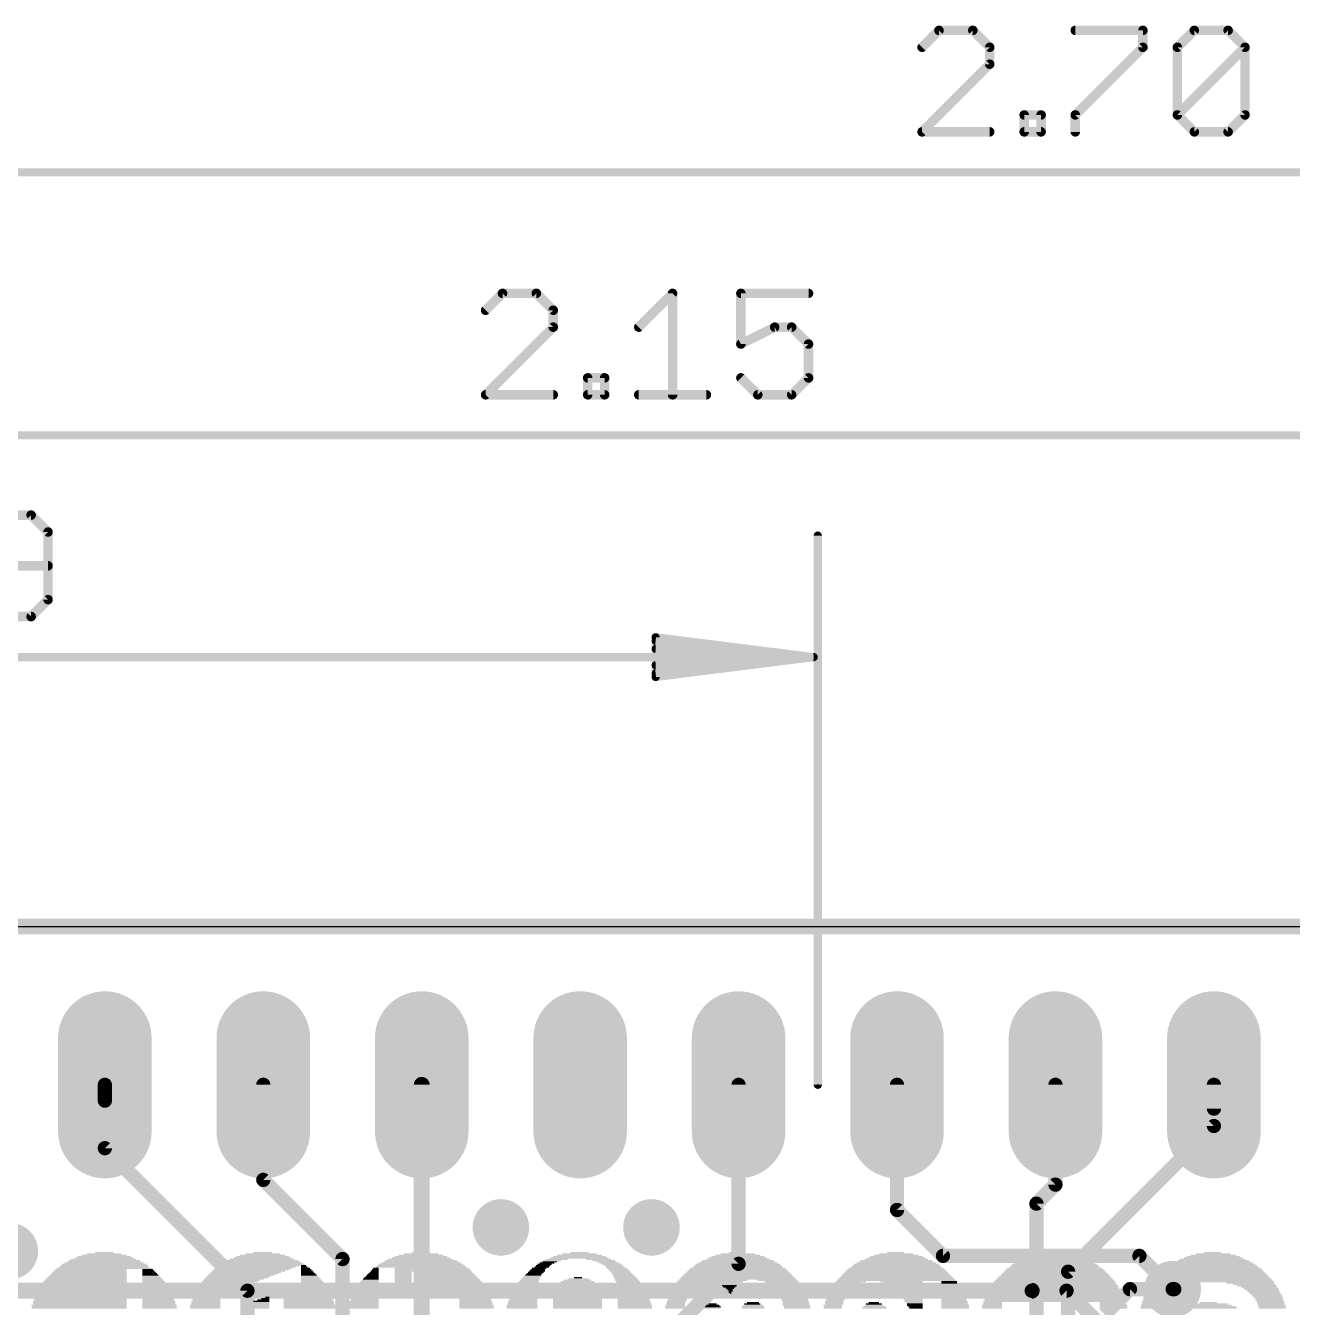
# Model space of a CAD drawing. Extents: x -17.8 to 79, y -18.3 to 67.8.
# Drawn here: x 17.53 to 37.83, y 47.23 to 67.78 of the extents above; entities that cross this region are included whole.
import ezdxf

# ---------------------------------------------------------------- set-up
doc = ezdxf.new("R2010")
doc.units = 0
for name, color, linetype in [('1', 12, 'CONTINUOUS'), ('16', 5, 'CONTINUOUS'), ('17', 110, 'CONTINUOUS'), ('18', 3, 'CONTINUOUS'), ('20', 53, 'CONTINUOUS'), ('200', 4, 'CONTINUOUS'), ('23', 53, 'CONTINUOUS'), ('47', 53, 'CONTINUOUS')]:
    doc.layers.add(name, color=color, linetype=linetype)

# ---------------------------------------------------------------- blocks, each defined once
blk = doc.blocks.new('LONGP100')
at = {"const_width": 1}
blk.add_lwpolyline([(-0.5, 0), (0.5, 0)], dxfattribs=at)
at = {"const_width": 0.5}
for points in [[(-0.5, 0.25, 1), (-0.5, -0.25)], [(0.5, -0.25, 1), (0.5, 0.25)]]:
    blk.add_lwpolyline(points, format="xyb", dxfattribs=at)
blk = doc.blocks.new('RECT')
blk.add_solid([(-0.5, -0.5), (0.5, -0.5), (-0.5, 0.5), (0.5, 0.5)])
blk = doc.blocks.new('ROUNDV')
at = {"const_width": 0.5}
blk.add_lwpolyline([(0, -0.25, 1), (0, 0.25, 1), (0, -0.25)], format="xyb", dxfattribs=at)

msp = doc.modelspace()

# ---------------------------------------------------------------- linework, layer by layer
at = {"layer": '1'}
for points, const_width in [([(0, 53.34), (68.58, 53.34)], 0.254), ([(18.796, 50.546), (18.796, 50.8)], 0.2286), ([(18.796, 49.784), (18.796, 50.8)], 0.2286), ([(21.336, 49.276), (21.336, 50.8)], 0.2286), ([(23.876, 39.116), (23.876, 50.8)], 0.254), ([(28.956, 47.9298), (28.956, 50.8)], 0.2286), ([(34.036, 49.1998), (34.036, 50.8)], 0.2286), ([(36.576, 50.419), (36.576, 50.8)], 0.2286), ([(36.576, 50.1396), (36.576, 50.8)], 0.2286), ([(34.2392, 47.8028), (36.576, 50.1396)], 0.2286), ([(21.082, 47.498), (18.796, 49.784)], 0.2286), ([(22.606, 48.006), (21.336, 49.276)], 0.2286), ([(33.7312, 48.895), (34.036, 49.1998)], 0.2286), ([(33.7312, 34.4358), (33.7312, 48.895)], 0.2286), ([(22.606, 40.259), (22.606, 48.006)], 0.2286), ([(27.1526, 46.1264), (28.956, 47.9298)], 0.2286), ([(34.2392, 34.6349), (34.2392, 47.8028)], 0.2286), ([(21.082, 41.148), (21.082, 47.498)], 0.2286), ([(34.8234, 47.117), (35.2298, 47.5234)], 0.2286), ([(35.2298, 47.5234), (35.9156, 47.5234)], 0.2286), ([(35.9156, 47.5234), (35.941, 47.5234)], 0.2286)]:
    msp.add_lwpolyline(points, dxfattribs=dict(at, const_width=const_width))
for points, const_width in [([(18.8531, 50.8, 1), (18.7388, 50.8)], 0.1143), ([(18.8531, 50.8, 1), (18.7388, 50.8)], 0.1143), ([(21.3932, 50.8, 1), (21.2789, 50.8)], 0.1143), ([(23.9395, 50.8, 1), (23.8125, 50.8)], 0.127), ([(29.0132, 50.8, 1), (28.8989, 50.8)], 0.1143), ([(34.0932, 50.8, 1), (33.9789, 50.8)], 0.1143), ([(36.6332, 50.8, 1), (36.5189, 50.8)], 0.1143), ([(36.6332, 50.8, 1), (36.5189, 50.8)], 0.1143), ([(18.7388, 50.546, 1), (18.8531, 50.546)], 0.1143), ([(36.5189, 50.419, 1), (36.6332, 50.419)], 0.1143), ([(36.5189, 50.1396, 1), (36.6332, 50.1396)], 0.1143), ([(36.6164, 50.0992, 1), (36.5356, 50.18)], 0.1143), ([(18.8364, 49.8244, 1), (18.7556, 49.7436)], 0.1143), ([(18.7388, 49.784, 1), (18.8531, 49.784)], 0.1143), ([(21.3764, 49.3164, 1), (21.2956, 49.2356)], 0.1143), ([(21.2789, 49.276, 1), (21.3932, 49.276)], 0.1143), ([(33.9789, 49.1998, 1), (34.0932, 49.1998)], 0.1143), ([(34.0764, 49.1594, 1), (33.9956, 49.2402)], 0.1143), ([(33.6908, 48.9354, 1), (33.7716, 48.8546)], 0.1143), ([(33.7884, 48.895, 1), (33.6741, 48.895)], 0.1143), ([(22.6632, 48.006, 1), (22.5489, 48.006)], 0.1143), ([(22.5656, 47.9656, 1), (22.6464, 48.0464)], 0.1143), ([(28.8989, 47.9298, 1), (29.0132, 47.9298)], 0.1143), ([(28.9964, 47.8894, 1), (28.9156, 47.9702)], 0.1143), ([(34.2964, 47.8028, 1), (34.1821, 47.8028)], 0.1143), ([(34.1988, 47.8432, 1), (34.2796, 47.7624)], 0.1143), ([(21.1392, 47.498, 1), (21.0249, 47.498)], 0.1143), ([(21.0416, 47.4576, 1), (21.1224, 47.5384)], 0.1143), ([(35.2298, 47.5806, 1), (35.2298, 47.4663)], 0.1143), ([(35.2702, 47.483, 1), (35.1894, 47.5638)], 0.1143), ([(35.9156, 47.5806, 1), (35.9156, 47.4663)], 0.1143), ([(35.9156, 47.4663, 1), (35.9156, 47.5806)], 0.1143), ([(35.941, 47.4663, 1), (35.941, 47.5806)], 0.1143)]:
    msp.add_lwpolyline(points, format="xyb", dxfattribs=dict(at, const_width=const_width))
at = {"layer": '16'}
for points, const_width in [([(0, 53.34), (68.58, 53.34)], 0.254), ([(31.496, 48.7934), (31.496, 50.8)], 0.2286), ([(32.2326, 48.0568), (31.496, 48.7934)], 0.2286), ([(35.3822, 48.0568), (32.2326, 48.0568)], 0.2286), ([(35.9156, 47.5234), (35.3822, 48.0568)], 0.2286), ([(17.272, 47.498), (33.655, 47.498)], 0.254), ([(34.2138, 47.498), (33.655, 47.498)], 0.2286), ([(36.7538, 44.958), (34.2138, 47.498)], 0.2286)]:
    msp.add_lwpolyline(points, dxfattribs=dict(at, const_width=const_width))
for points, const_width in [([(31.5532, 50.8, 1), (31.4389, 50.8)], 0.1143), ([(31.5364, 48.8338, 1), (31.4556, 48.753)], 0.1143), ([(31.4389, 48.7934, 1), (31.5532, 48.7934)], 0.1143), ([(32.2326, 48.114, 1), (32.2326, 47.9997)], 0.1143), ([(32.1922, 48.0164, 1), (32.273, 48.0972)], 0.1143), ([(35.4226, 48.0972, 1), (35.3418, 48.0164)], 0.1143), ([(35.3822, 47.9997, 1), (35.3822, 48.114)], 0.1143), ([(33.655, 47.5552, 1), (33.655, 47.4409)], 0.1143), ([(33.655, 47.4345, 1), (33.655, 47.5615)], 0.127), ([(34.2542, 47.5384, 1), (34.1734, 47.4576)], 0.1143), ([(34.2138, 47.4409, 1), (34.2138, 47.5552)], 0.1143), ([(35.8752, 47.483, 1), (35.956, 47.5638)], 0.1143)]:
    msp.add_lwpolyline(points, format="xyb", dxfattribs=dict(at, const_width=const_width))
at = {"layer": '20'}
msp.add_line((1, 53.34), (64.516, 53.34), dxfattribs=at)
at = {"layer": '23'}
msp.add_point((30.226, 50.8), dxfattribs=at)
at = {"layer": '47'}
for points, const_width in [([(32.1687, 67.7081), (31.8975, 67.4369)], 0.1524), ([(32.711, 67.7081), (32.1687, 67.7081)], 0.1524), ([(32.9822, 67.4369), (32.711, 67.7081)], 0.1524), ([(34.3532, 67.7081), (35.4379, 67.7081)], 0.1524), ([(35.4379, 67.7081), (35.4379, 67.4369)], 0.1524), ([(35.9904, 67.4369), (36.2616, 67.7081)], 0.1524), ([(36.2616, 67.7081), (36.8039, 67.7081)], 0.1524), ([(36.8039, 67.7081), (37.0751, 67.4369)], 0.1524), ([(32.9822, 67.1658), (32.9822, 67.4369)], 0.1524), ([(35.4379, 67.4369), (34.3532, 66.3523)], 0.1524), ([(35.9904, 66.3523), (35.9904, 67.4369)], 0.1524), ([(35.9904, 66.3523), (37.0751, 67.4369)], 0.1524), ([(37.0751, 67.4369), (37.0751, 66.3523)], 0.1524), ([(31.8975, 66.0811), (32.9822, 67.1658)], 0.1524), ([(33.5347, 66.0811), (33.5347, 66.3523)], 0.1524), ([(33.5347, 66.3523), (33.8058, 66.3523)], 0.1524), ([(33.8058, 66.3523), (33.8058, 66.0811)], 0.1524), ([(34.3532, 66.3523), (34.3532, 66.0811)], 0.1524), ([(36.2616, 66.0811), (35.9904, 66.3523)], 0.1524), ([(37.0751, 66.3523), (36.8039, 66.0811)], 0.1524), ([(32.9822, 66.0811), (31.8975, 66.0811)], 0.1524), ([(33.8058, 66.0811), (33.5347, 66.0811)], 0.1524), ([(36.8039, 66.0811), (36.2616, 66.0811)], 0.1524), ([(0.065, 65.4304), (68.5404, 65.4304)], 0.13), ([(25.171, 63.4917), (24.8998, 63.2205)], 0.1524), ([(25.7133, 63.4917), (25.171, 63.4917)], 0.1524), ([(25.9845, 63.2205), (25.7133, 63.4917)], 0.1524), ([(27.3555, 62.9494), (27.8979, 63.4917)], 0.1524), ([(27.8979, 63.4917), (27.8979, 61.8647)], 0.1524), ([(30.0774, 63.4917), (28.9927, 63.4917)], 0.1524), ([(28.9927, 63.4917), (28.9927, 62.6782)], 0.1524), ([(25.9845, 62.9494), (25.9845, 63.2205)], 0.1524), ([(24.8998, 61.8647), (25.9845, 62.9494)], 0.1524), ([(28.9927, 62.6782), (29.535, 62.9494)], 0.1524), ([(29.535, 62.9494), (29.8062, 62.9494)], 0.1524), ([(29.8062, 62.9494), (30.0774, 62.6782)], 0.1524), ([(30.0774, 62.6782), (30.0774, 62.1359)], 0.1524), ([(26.537, 61.8647), (26.537, 62.1359)], 0.1524), ([(26.537, 62.1359), (26.8081, 62.1359)], 0.1524), ([(26.8081, 62.1359), (26.8081, 61.8647)], 0.1524), ([(29.2639, 61.8647), (28.9927, 62.1359)], 0.1524), ([(30.0774, 62.1359), (29.8062, 61.8647)], 0.1524), ([(25.9845, 61.8647), (24.8998, 61.8647)], 0.1524), ([(26.8081, 61.8647), (26.537, 61.8647)], 0.1524), ([(27.3555, 61.8647), (28.4402, 61.8647)], 0.1524), ([(29.8062, 61.8647), (29.2639, 61.8647)], 0.1524), ([(0.065, 61.214), (54.545, 61.214)], 0.13), ([(17.6142, 59.9357), (17.0719, 59.9357)], 0.1524), ([(17.8854, 59.6645), (17.6142, 59.9357)], 0.1524), ([(17.8854, 58.5799), (17.8854, 59.6645)], 0.1524), ([(30.226, 50.8), (30.226, 59.608)], 0.13), ([(17.0719, 59.1222), (17.8854, 59.1222)], 0.1524), ([(17.6142, 58.3087), (17.8854, 58.5799)], 0.1524), ([(17.0719, 58.3087), (17.6142, 58.3087)], 0.1524), ([(30.161, 57.658), (27.626, 57.9772)], 0.13), ([(27.626, 57.9772), (27.626, 57.3388)], 0.13), ([(30.161, 57.658), (27.626, 57.918)], 0.13), ([(30.161, 57.658), (27.626, 57.788)], 0.13), ([(30.161, 57.658), (0.065, 57.658)], 0.13), ([(27.626, 57.3388), (30.161, 57.658)], 0.13), ([(27.626, 57.528), (30.161, 57.658)], 0.13), ([(27.626, 57.398), (30.161, 57.658)], 0.13)]:
    msp.add_lwpolyline(points, dxfattribs=dict(at, const_width=const_width))
for points, const_width in [([(32.1687, 67.7462, 1), (32.1687, 67.67)], 0.0762), ([(32.1956, 67.6811, 1), (32.1417, 67.735)], 0.0762), ([(32.7379, 67.735, 1), (32.6841, 67.6811)], 0.0762), ([(32.711, 67.67, 1), (32.711, 67.7462)], 0.0762), ([(34.3532, 67.7462, 1), (34.3532, 67.67)], 0.0762), ([(35.476, 67.7081, 1), (35.3998, 67.7081)], 0.0762), ([(35.4379, 67.67, 1), (35.4379, 67.7462)], 0.0762), ([(36.2616, 67.7462, 1), (36.2616, 67.67)], 0.0762), ([(36.2885, 67.6811, 1), (36.2346, 67.735)], 0.0762), ([(36.8308, 67.735, 1), (36.777, 67.6811)], 0.0762), ([(36.8039, 67.67, 1), (36.8039, 67.7462)], 0.0762), ([(31.8706, 67.4639, 1), (31.9245, 67.41)], 0.0762), ([(33.0203, 67.4369, 1), (32.9441, 67.4369)], 0.0762), ([(32.9552, 67.41, 1), (33.0091, 67.4639)], 0.0762), ([(35.3998, 67.4369, 1), (35.476, 67.4369)], 0.0762), ([(35.4648, 67.41, 1), (35.411, 67.4639)], 0.0762), ([(36.0285, 67.4369, 1), (35.9523, 67.4369)], 0.0762), ([(35.9635, 67.4639, 1), (36.0173, 67.41)], 0.0762), ([(37.1132, 67.4369, 1), (37.037, 67.4369)], 0.0762), ([(37.102, 67.41, 1), (37.0481, 67.4639)], 0.0762), ([(37.0481, 67.41, 1), (37.102, 67.4639)], 0.0762), ([(33.0091, 67.1388, 1), (32.9552, 67.1927)], 0.0762), ([(32.9441, 67.1658, 1), (33.0203, 67.1658)], 0.0762), ([(33.5728, 66.3523, 1), (33.4966, 66.3523)], 0.0762), ([(33.5347, 66.3904, 1), (33.5347, 66.3142)], 0.0762), ([(33.8439, 66.3523, 1), (33.7677, 66.3523)], 0.0762), ([(33.8058, 66.3142, 1), (33.8058, 66.3904)], 0.0762), ([(34.3913, 66.3523, 1), (34.3151, 66.3523)], 0.0762), ([(34.3263, 66.3792, 1), (34.3802, 66.3253)], 0.0762), ([(36.0173, 66.3792, 1), (35.9635, 66.3253)], 0.0762), ([(35.9635, 66.3792, 1), (36.0173, 66.3253)], 0.0762), ([(35.9523, 66.3523, 1), (36.0285, 66.3523)], 0.0762), ([(37.037, 66.3523, 1), (37.1132, 66.3523)], 0.0762), ([(37.102, 66.3253, 1), (37.0481, 66.3792)], 0.0762), ([(31.8975, 66.1192, 1), (31.8975, 66.043)], 0.0762), ([(31.8706, 66.108, 1), (31.9245, 66.0542)], 0.0762), ([(32.9822, 66.043, 1), (32.9822, 66.1192)], 0.0762), ([(33.5347, 66.1192, 1), (33.5347, 66.043)], 0.0762), ([(33.4966, 66.0811, 1), (33.5728, 66.0811)], 0.0762), ([(33.7677, 66.0811, 1), (33.8439, 66.0811)], 0.0762), ([(33.8058, 66.043, 1), (33.8058, 66.1192)], 0.0762), ([(34.3151, 66.0811, 1), (34.3913, 66.0811)], 0.0762), ([(36.2616, 66.1192, 1), (36.2616, 66.043)], 0.0762), ([(36.2346, 66.0542, 1), (36.2885, 66.108)], 0.0762), ([(36.777, 66.108, 1), (36.8308, 66.0542)], 0.0762), ([(36.8039, 66.043, 1), (36.8039, 66.1192)], 0.0762), ([(25.171, 63.5298, 1), (25.171, 63.4536)], 0.0762), ([(25.1979, 63.4647, 1), (25.144, 63.5186)], 0.0762), ([(25.7402, 63.5186, 1), (25.6864, 63.4647)], 0.0762), ([(25.7133, 63.4536, 1), (25.7133, 63.5298)], 0.0762), ([(27.936, 63.4917, 1), (27.8598, 63.4917)], 0.0762), ([(27.9248, 63.4647, 1), (27.8709, 63.5186)], 0.0762), ([(28.9927, 63.5298, 1), (28.9927, 63.4536)], 0.0762), ([(29.0308, 63.4917, 1), (28.9546, 63.4917)], 0.0762), ([(30.0774, 63.4536, 1), (30.0774, 63.5298)], 0.0762), ([(24.8729, 63.2475, 1), (24.9268, 63.1936)], 0.0762), ([(26.0226, 63.2205, 1), (25.9464, 63.2205)], 0.0762), ([(25.9575, 63.1936, 1), (26.0114, 63.2475)], 0.0762), ([(25.9464, 62.9494, 1), (26.0226, 62.9494)], 0.0762), ([(26.0114, 62.9224, 1), (25.9575, 62.9763)], 0.0762), ([(27.3286, 62.9763, 1), (27.3825, 62.9224)], 0.0762), ([(29.535, 62.9875, 1), (29.535, 62.9113)], 0.0762), ([(29.5521, 62.9153, 1), (29.518, 62.9834)], 0.0762), ([(29.8331, 62.9763, 1), (29.7793, 62.9224)], 0.0762), ([(29.8062, 62.9113, 1), (29.8062, 62.9875)], 0.0762), ([(28.9757, 62.7123, 1), (29.0097, 62.6441)], 0.0762), ([(28.9546, 62.6782, 1), (29.0308, 62.6782)], 0.0762), ([(30.1155, 62.6782, 1), (30.0393, 62.6782)], 0.0762), ([(30.0504, 62.6513, 1), (30.1043, 62.7051)], 0.0762), ([(26.5751, 62.1359, 1), (26.4989, 62.1359)], 0.0762), ([(26.537, 62.174, 1), (26.537, 62.0978)], 0.0762), ([(26.8462, 62.1359, 1), (26.77, 62.1359)], 0.0762), ([(26.8081, 62.0978, 1), (26.8081, 62.174)], 0.0762), ([(29.0196, 62.1628, 1), (28.9658, 62.1089)], 0.0762), ([(30.0393, 62.1359, 1), (30.1155, 62.1359)], 0.0762), ([(30.1043, 62.1089, 1), (30.0504, 62.1628)], 0.0762), ([(24.8998, 61.9028, 1), (24.8998, 61.8266)], 0.0762), ([(24.8729, 61.8916, 1), (24.9268, 61.8378)], 0.0762), ([(25.9845, 61.8266, 1), (25.9845, 61.9028)], 0.0762), ([(26.537, 61.9028, 1), (26.537, 61.8266)], 0.0762), ([(26.4989, 61.8647, 1), (26.5751, 61.8647)], 0.0762), ([(26.77, 61.8647, 1), (26.8462, 61.8647)], 0.0762), ([(26.8081, 61.8266, 1), (26.8081, 61.9028)], 0.0762), ([(27.3555, 61.9028, 1), (27.3555, 61.8266)], 0.0762), ([(27.8598, 61.8647, 1), (27.936, 61.8647)], 0.0762), ([(28.4402, 61.8266, 1), (28.4402, 61.9028)], 0.0762), ([(29.2639, 61.9028, 1), (29.2639, 61.8266)], 0.0762), ([(29.2369, 61.8378, 1), (29.2908, 61.8916)], 0.0762), ([(29.7793, 61.8916, 1), (29.8331, 61.8378)], 0.0762), ([(29.8062, 61.8266, 1), (29.8062, 61.9028)], 0.0762), ([(17.6411, 59.9626, 1), (17.5873, 59.9087)], 0.0762), ([(17.6142, 59.8976, 1), (17.6142, 59.9738)], 0.0762), ([(17.9235, 59.6645, 1), (17.8473, 59.6645)], 0.0762), ([(17.8584, 59.6376, 1), (17.9123, 59.6915)], 0.0762), ([(30.2585, 59.608, 1), (30.1935, 59.608)], 0.065), ([(17.8854, 59.0841, 1), (17.8854, 59.1603)], 0.0762), ([(17.8473, 58.5799, 1), (17.9235, 58.5799)], 0.0762), ([(17.9123, 58.5529, 1), (17.8584, 58.6068)], 0.0762), ([(17.5873, 58.3356, 1), (17.6411, 58.2818)], 0.0762), ([(17.6142, 58.2706, 1), (17.6142, 58.3468)], 0.0762), ([(27.6301, 58.0095, 1), (27.6219, 57.945)], 0.065), ([(27.6585, 57.9772, 1), (27.5935, 57.9772)], 0.065), ([(27.6293, 57.9503, 1), (27.6227, 57.8857)], 0.065), ([(27.6277, 57.8205, 1), (27.6243, 57.7555)], 0.065), ([(27.6243, 57.5605, 1), (27.6277, 57.4955)], 0.065), ([(30.1651, 57.6258, 1), (30.1569, 57.6902)], 0.065), ([(30.1569, 57.6258, 1), (30.1651, 57.6902)], 0.065), ([(30.1643, 57.6257, 1), (30.1577, 57.6903)], 0.065), ([(30.1577, 57.6257, 1), (30.1643, 57.6903)], 0.065), ([(30.1593, 57.6255, 1), (30.1627, 57.6905)], 0.065), ([(30.1627, 57.6255, 1), (30.1593, 57.6905)], 0.065), ([(30.161, 57.6255, 1), (30.161, 57.6905)], 0.065), ([(27.6227, 57.4303, 1), (27.6293, 57.3657)], 0.065), ([(27.6219, 57.371, 1), (27.6301, 57.3065)], 0.065), ([(27.5935, 57.3388, 1), (27.6585, 57.3388)], 0.065), ([(30.1935, 50.8, 1), (30.2585, 50.8)], 0.065)]:
    msp.add_lwpolyline(points, format="xyb", dxfattribs=dict(at, const_width=const_width))

# ---------------------------------------------------------------- block references
at = {"layer": '17', "xscale": 1.5, "yscale": 1.5, "rotation": 90}
for p in [(18.796, 50.8), (18.796, 50.8), (21.336, 50.8), (21.336, 50.8), (23.876, 50.8), (23.876, 50.8), (26.416, 50.8), (26.416, 50.8), (28.956, 50.8), (28.956, 50.8), (31.496, 50.8), (31.496, 50.8), (34.036, 50.8), (34.036, 50.8), (36.576, 50.8), (36.576, 50.8)]:
    msp.add_blockref('LONGP100', p, dxfattribs=at)
at = {"layer": '18', "xscale": 0.9064, "yscale": 0.9064}
for p in [(25.146, 48.514), (25.146, 48.514), (27.559, 48.514), (27.559, 48.514), (17.272, 48.133), (17.272, 48.133), (35.9156, 47.5234), (35.9156, 47.5234)]:
    msp.add_blockref('ROUNDV', p, dxfattribs=at)
at = {"layer": '200', "yscale": 0.0212}
for p, xscale in [((18.7847, 48.0887), 0.5503), ((18.7847, 48.1099), 0.2963), ((21.3246, 48.0887), 0.5503), ((21.3246, 48.1099), 0.2963), ((23.8645, 48.0887), 0.5503), ((23.8645, 48.1099), 0.2963), ((26.4044, 48.0887), 0.5503), ((26.4044, 48.1099), 0.2963), ((28.9443, 48.0887), 0.5503), ((28.9337, 48.1099), 0.2752), ((31.4842, 48.0887), 0.5503), ((31.4736, 48.1099), 0.2752), ((34.0241, 48.0887), 0.5503), ((34.0135, 48.1099), 0.2752), ((36.564, 48.0887), 0.5503), ((36.5534, 48.1099), 0.2752), ((18.7847, 47.8983), 1.3969), ((18.7847, 47.9194), 1.3546), ((18.7847, 47.9406), 1.27), ((18.7847, 47.9617), 1.1853), ((18.7847, 47.9829), 1.143), ((18.7741, 48.0041), 1.0371), ((18.7847, 48.0252), 0.9313), ((18.7847, 48.0464), 0.8466), ((18.7847, 48.0676), 0.7196), ((21.2717, 47.8983), 1.2911), ((21.3246, 47.9194), 1.3546), ((21.3246, 47.9406), 1.27), ((21.3246, 47.9617), 1.1853), ((21.3246, 47.9829), 1.143), ((21.314, 48.0041), 1.0371), ((21.3246, 48.0252), 0.9313), ((21.3246, 48.0464), 0.8466), ((21.3246, 48.0676), 0.7196), ((21.9807, 47.8983), 0.0847), ((23.8645, 47.8983), 1.3969), ((23.8645, 47.9194), 1.3546), ((23.8645, 47.9406), 1.27), ((23.8645, 47.9617), 1.1853), ((23.8645, 47.9829), 1.143), ((23.8539, 48.0041), 1.0371), ((23.8645, 48.0252), 0.9313), ((23.8645, 48.0464), 0.8466), ((23.8645, 48.0676), 0.7196), ((25.8223, 47.8983), 0.2328), ((25.8435, 47.9194), 0.2328), ((25.8858, 47.9406), 0.2328), ((25.9281, 47.9617), 0.2328), ((25.9705, 47.9829), 0.2752), ((26.0445, 48.0041), 0.3387), ((26.4044, 48.0252), 0.9313), ((26.4044, 48.0464), 0.8466), ((26.4044, 48.0676), 0.7196), ((26.7113, 48.0041), 0.4022), ((26.7959, 47.9829), 0.3598), ((26.8383, 47.9617), 0.3175), ((26.8806, 47.9406), 0.3175), ((26.9229, 47.9194), 0.3175), ((26.9547, 47.8983), 0.2963), ((28.9443, 47.8983), 1.3969), ((28.9443, 47.9194), 1.3546), ((28.9443, 47.9406), 1.2699), ((28.9443, 47.9617), 1.1853), ((28.9443, 47.9829), 1.143), ((28.9443, 48.0041), 1.016), ((28.9443, 48.0252), 0.9313), ((28.9443, 48.0464), 0.8466), ((28.9443, 48.0676), 0.7196), ((31.4842, 47.8983), 1.3969), ((31.4842, 47.9194), 1.3546), ((31.4842, 47.9406), 1.27), ((31.4842, 47.9617), 1.1853), ((31.4842, 47.9829), 1.143), ((31.4842, 48.0041), 1.016), ((31.4842, 48.0252), 0.9313), ((31.4842, 48.0464), 0.8466), ((31.4842, 48.0676), 0.7196), ((34.0241, 47.8983), 1.3969), ((34.0241, 47.9194), 1.3546), ((34.0241, 47.9406), 1.27), ((34.0241, 47.9617), 1.1853), ((34.0241, 47.9829), 1.143), ((34.0135, 48.0041), 1.0371), ((34.0241, 48.0252), 0.9313), ((34.0241, 48.0464), 0.8466), ((34.0241, 48.0676), 0.7196), ((36.564, 47.8983), 1.3969), ((36.564, 47.9194), 1.3546), ((36.564, 47.9406), 1.27), ((36.564, 47.9617), 1.1853), ((36.564, 47.9829), 1.143), ((36.5534, 48.0041), 1.0371), ((36.564, 48.0252), 0.9313), ((36.564, 48.0464), 0.8466), ((36.564, 48.0676), 0.7196), ((18.4989, 47.6866), 1.2911), ((18.5095, 47.7078), 1.2699), ((18.5201, 47.7289), 1.2488), ((18.5307, 47.7501), 1.2276), ((18.5413, 47.7713), 1.2065), ((18.5518, 47.7924), 1.1853), ((18.5624, 47.8136), 1.1641), ((18.573, 47.8348), 1.143), ((18.7847, 47.8559), 1.5239), ((18.7847, 47.8771), 1.4393), ((19.4831, 47.8348), 0.1693), ((19.4937, 47.8136), 0.1905), ((19.5043, 47.7924), 0.2117), ((19.5149, 47.7713), 0.2328), ((19.5255, 47.7501), 0.254), ((19.5361, 47.7289), 0.2752), ((19.5466, 47.7078), 0.2963), ((19.5572, 47.6866), 0.3175), ((20.8695, 47.6866), 0.9525), ((20.9118, 47.7078), 0.9948), ((20.9436, 47.7289), 1.016), ((20.9859, 47.7501), 1.0583), ((21.0282, 47.7713), 1.1006), ((21.06, 47.7924), 1.1218), ((21.1023, 47.8136), 1.1641), ((21.1447, 47.8348), 1.2065), ((21.1764, 47.8559), 1.2276), ((21.2293, 47.8771), 1.2488), ((22.023, 47.8348), 0.1693), ((22.0336, 47.8136), 0.1905), ((22.0442, 47.7924), 0.2117), ((22.0865, 47.7078), 0.2963), ((22.0971, 47.6866), 0.3175), ((21.9913, 47.8771), 0.1058), ((22.0125, 47.8559), 0.1482), ((22.0548, 47.7713), 0.2328), ((22.0654, 47.7501), 0.254), ((22.076, 47.7289), 0.2752), ((23.0602, 47.6866), 0.254), ((23.0707, 47.7078), 0.2328), ((23.0813, 47.7289), 0.2117), ((23.0919, 47.7501), 0.1905), ((23.1025, 47.7713), 0.1693), ((23.1131, 47.7924), 0.1482), ((23.1237, 47.8136), 0.127), ((23.1342, 47.8348), 0.1058), ((23.1448, 47.8559), 0.0847), ((23.8645, 47.8771), 1.4393), ((23.5787, 47.7924), 0.2752), ((23.5787, 47.7713), 0.2752), ((23.5787, 47.7501), 0.2752), ((23.5787, 47.7289), 0.2752), ((23.5787, 47.7078), 0.2752), ((23.5787, 47.6866), 0.2752), ((24.0338, 47.8559), 1.1853), ((24.0444, 47.8348), 1.2065), ((24.055, 47.8136), 1.2276), ((24.3195, 47.7924), 0.7408), ((24.3301, 47.7713), 0.762), ((24.3407, 47.7501), 0.7831), ((24.3513, 47.7289), 0.8043), ((24.3619, 47.7078), 0.8255), ((24.3724, 47.6866), 0.8466), ((25.6212, 47.6866), 0.2963), ((25.6318, 47.7078), 0.2752), ((25.653, 47.7289), 0.2752), ((25.6636, 47.7501), 0.254), ((25.6847, 47.7713), 0.254), ((25.7059, 47.7924), 0.254), ((25.7271, 47.8136), 0.254), ((25.7376, 47.8348), 0.2328), ((25.7588, 47.8559), 0.2328), ((25.8011, 47.8771), 0.2328), ((26.3832, 47.6866), 0.3387), ((26.3832, 47.7078), 0.127), ((26.9758, 47.8771), 0.2963), ((27.0076, 47.8559), 0.3175), ((27.0288, 47.8348), 0.3175), ((27.0499, 47.8136), 0.3175), ((27.0711, 47.7924), 0.3175), ((27.0922, 47.7713), 0.3175), ((27.1028, 47.7501), 0.3387), ((27.124, 47.7289), 0.3387), ((27.1346, 47.7078), 0.3598), ((27.1557, 47.6866), 0.3598), ((28.9443, 47.6866), 1.8626), ((28.9443, 47.7078), 1.8203), ((28.9443, 47.7289), 1.7779), ((28.9443, 47.7501), 1.7356), ((28.9443, 47.7713), 1.6933), ((28.9443, 47.7924), 1.6509), ((28.9443, 47.8136), 1.6086), ((28.9443, 47.8348), 1.5663), ((28.9443, 47.8559), 1.5239), ((28.9443, 47.8771), 1.4393), ((31.4842, 47.6866), 1.8626), ((31.4842, 47.7078), 1.8203), ((31.4842, 47.7289), 1.7779), ((31.4842, 47.7501), 1.7356), ((31.4842, 47.7713), 1.6933), ((31.4842, 47.7924), 1.6509), ((31.4842, 47.8136), 1.6086), ((31.4842, 47.8348), 1.5663), ((31.4842, 47.8559), 1.5239), ((31.4842, 47.8771), 1.4393), ((34.0241, 47.6866), 1.8626), ((34.0241, 47.7078), 1.8203), ((34.0241, 47.7289), 1.7779), ((34.0241, 47.7501), 1.7356), ((34.0241, 47.7713), 1.6933), ((34.0241, 47.7924), 1.6509), ((34.0241, 47.8136), 1.6086), ((34.0241, 47.8348), 1.5663), ((34.0241, 47.8559), 1.5239), ((34.0241, 47.8771), 1.4393), ((36.564, 47.6866), 1.8626), ((36.564, 47.7078), 1.8203), ((36.564, 47.7289), 1.7779), ((36.564, 47.7501), 1.7356), ((36.564, 47.7713), 1.6933), ((36.564, 47.7924), 1.6509), ((36.564, 47.8136), 1.6086), ((36.564, 47.8348), 1.5663), ((36.564, 47.8559), 1.5239), ((36.564, 47.8771), 1.4393), ((18.4248, 47.4749), 1.4393), ((18.4354, 47.5173), 1.4181), ((18.4354, 47.4961), 1.4181), ((18.446, 47.5384), 1.3969), ((18.4566, 47.5808), 1.3758), ((18.4566, 47.5596), 1.3758), ((18.4672, 47.6019), 1.3546), ((18.4778, 47.6443), 1.3334), ((18.4778, 47.6231), 1.3334), ((18.4883, 47.6654), 1.3123), ((19.5678, 47.6654), 0.3387), ((19.5784, 47.6443), 0.3598), ((19.5784, 47.6231), 0.3598), ((19.589, 47.6019), 0.381), ((19.5995, 47.5808), 0.4021), ((19.5995, 47.5596), 0.4021), ((19.6101, 47.5384), 0.4233), ((19.6207, 47.5173), 0.4445), ((19.6207, 47.4961), 0.4445), ((19.6313, 47.4749), 0.4656), ((20.5097, 47.4749), 0.5291), ((20.552, 47.4961), 0.5715), ((20.5838, 47.5173), 0.635), ((20.6155, 47.5384), 0.6561), ((20.6896, 47.5808), 0.762), ((20.6578, 47.5596), 0.6985), ((20.7213, 47.6019), 0.7831), ((20.7954, 47.6443), 0.889), ((20.7637, 47.6231), 0.8255), ((20.8272, 47.6654), 0.9101), ((22.0336, 47.4749), 0.7408), ((22.0336, 47.4961), 0.6985), ((22.0548, 47.5173), 0.6561), ((22.076, 47.5384), 0.5715), ((22.0971, 47.5596), 0.4868), ((22.1289, 47.5808), 0.4233), ((22.1077, 47.6654), 0.3387), ((22.1183, 47.6443), 0.3598), ((22.1183, 47.6231), 0.3598), ((22.1289, 47.6019), 0.381), ((22.9861, 47.4749), 0.4022), ((22.9967, 47.5173), 0.381), ((22.9967, 47.4961), 0.381), ((23.0072, 47.5384), 0.3598), ((23.0178, 47.5808), 0.3387), ((23.0178, 47.5596), 0.3387), ((23.0284, 47.6019), 0.3175), ((23.039, 47.6443), 0.2963), ((23.039, 47.6231), 0.2963), ((23.0496, 47.6654), 0.2752), ((23.5787, 47.6654), 0.2752), ((23.5787, 47.6443), 0.2752), ((23.5787, 47.6231), 0.2752), ((23.5787, 47.6019), 0.2752), ((23.5787, 47.5808), 0.2752), ((23.5787, 47.5596), 0.2752), ((23.5787, 47.5384), 0.2752), ((23.5787, 47.5173), 0.2752), ((23.5787, 47.4961), 0.2752), ((23.5787, 47.4749), 0.2752), ((24.383, 47.6654), 0.8678), ((24.3936, 47.6443), 0.889), ((24.3936, 47.6231), 0.889), ((24.4042, 47.6019), 0.9101), ((24.4148, 47.5808), 0.9313), ((24.4148, 47.5596), 0.9313), ((24.4254, 47.5384), 0.9525), ((24.4359, 47.5173), 0.9736), ((24.4359, 47.4961), 0.9736), ((24.4465, 47.4749), 0.9948), ((25.526, 47.4749), 0.4022), ((25.5366, 47.5173), 0.381), ((25.5366, 47.4961), 0.381), ((25.5471, 47.5384), 0.3598), ((25.5577, 47.5808), 0.3387), ((25.5577, 47.5596), 0.3387), ((25.5789, 47.6019), 0.3387), ((25.5895, 47.6443), 0.3175), ((25.5895, 47.6231), 0.3175), ((25.6001, 47.6654), 0.2963), ((26.3726, 47.5173), 0.7408), ((26.3726, 47.4961), 0.7408), ((26.3832, 47.4749), 0.762), ((26.3726, 47.5596), 0.6985), ((26.3832, 47.5384), 0.7196), ((26.3726, 47.5808), 0.6561), ((26.3726, 47.6019), 0.6138), ((26.3726, 47.6231), 0.5715), ((26.3726, 47.6443), 0.5291), ((26.3726, 47.6654), 0.4445), ((27.1663, 47.6654), 0.381), ((27.1875, 47.6443), 0.381), ((27.1875, 47.6231), 0.381), ((27.1981, 47.6019), 0.4022), ((27.2192, 47.5808), 0.4022), ((27.2192, 47.5596), 0.4022), ((27.2298, 47.5384), 0.4233), ((27.2404, 47.5173), 0.4445), ((27.2404, 47.4961), 0.4445), ((27.251, 47.4749), 0.4656), ((28.0341, 47.4749), 0.3387), ((28.0553, 47.4961), 0.3387), ((28.0659, 47.5173), 0.3598), ((28.087, 47.5384), 0.3598), ((28.1294, 47.5808), 0.4022), ((28.1188, 47.5596), 0.381), ((28.1717, 47.6019), 0.4445), ((28.4998, 47.6443), 1.0583), ((28.4786, 47.6231), 1.016), ((28.5421, 47.6654), 1.1006), ((28.7855, 47.6019), 0.3175), ((28.8067, 47.5808), 0.2328), ((28.8067, 47.5596), 0.1905), ((28.8173, 47.5384), 0.127), ((28.8173, 47.5173), 0.0847), ((28.8278, 47.4961), 0.0635), ((28.8173, 47.4749), 0.0423), ((29.5792, 47.6654), 0.635), ((29.6427, 47.6443), 0.5503), ((29.6639, 47.6231), 0.508), ((29.6956, 47.6019), 0.4868), ((29.7168, 47.5808), 0.4868), ((29.7274, 47.5596), 0.4657), ((29.7486, 47.5384), 0.4657), ((29.7697, 47.5173), 0.4657), ((29.7803, 47.4961), 0.4445), ((29.8015, 47.4749), 0.4445), ((30.5634, 47.4749), 0.3175), ((30.5952, 47.5173), 0.3387), ((30.5846, 47.4961), 0.3175), ((30.6164, 47.5384), 0.3387), ((30.6375, 47.5596), 0.3387), ((30.6481, 47.5808), 0.3598), ((30.6799, 47.6019), 0.381), ((30.7539, 47.6443), 0.4868), ((30.7116, 47.6231), 0.4022), ((31.4842, 47.6654), 1.9049), ((31.5688, 47.6443), 0.6773), ((31.6006, 47.6231), 0.6138), ((31.6217, 47.6019), 0.5715), ((31.6429, 47.5808), 0.5291), ((31.6641, 47.5596), 0.4868), ((31.6746, 47.5384), 0.4656), ((31.6852, 47.5173), 0.4445), ((31.6958, 47.4961), 0.4233), ((31.7064, 47.4749), 0.4021), ((32.3625, 47.5384), 0.3175), ((32.3731, 47.5173), 0.3387), ((32.3731, 47.4961), 0.3387), ((32.3308, 47.6443), 0.254), ((32.3308, 47.6231), 0.254), ((32.3414, 47.6019), 0.2752), ((32.352, 47.5808), 0.2963), ((32.352, 47.5596), 0.2963), ((32.3837, 47.4749), 0.3598), ((34.0241, 47.4749), 2.1589), ((34.0241, 47.5173), 2.1166), ((34.0241, 47.4961), 2.1166), ((34.0241, 47.5384), 2.0743), ((34.0241, 47.5808), 2.0319), ((34.0241, 47.5596), 2.0319), ((34.0241, 47.6019), 1.9896), ((34.0241, 47.6443), 1.9473), ((34.0241, 47.6231), 1.9473), ((34.0241, 47.6654), 1.9049), ((35.675, 47.4749), 0.381), ((35.7173, 47.5173), 0.4233), ((35.6962, 47.4961), 0.381), ((35.7385, 47.5384), 0.4233), ((35.802, 47.5808), 0.508), ((35.7808, 47.5596), 0.4656), ((35.8443, 47.6019), 0.5503), ((35.9078, 47.6231), 0.635), ((36.564, 47.6443), 1.9473), ((36.564, 47.6654), 1.9049), ((37.1566, 47.6231), 0.762), ((37.2201, 47.6019), 0.6773), ((37.2624, 47.5808), 0.635), ((37.2942, 47.5596), 0.5715), ((37.3259, 47.5384), 0.5503), ((37.3471, 47.5173), 0.5503), ((37.3683, 47.4961), 0.508), ((37.3894, 47.4749), 0.508), ((18.3825, 47.2633), 1.5239), ((18.3931, 47.3268), 1.5028), ((18.3931, 47.3056), 1.5028), ((18.3931, 47.2844), 1.5028), ((18.4037, 47.3903), 1.4816), ((18.4037, 47.3691), 1.4816), ((18.4037, 47.3479), 1.4816), ((18.4143, 47.4326), 1.4604), ((18.4143, 47.4114), 1.4604), ((18.4248, 47.4538), 1.4393), ((19.6313, 47.4538), 0.4656), ((19.6419, 47.4326), 0.4868), ((19.6419, 47.4114), 0.4868), ((19.6525, 47.3903), 0.508), ((19.6525, 47.3691), 0.508), ((19.6525, 47.3479), 0.508), ((19.663, 47.3268), 0.5291), ((19.663, 47.3056), 0.5291), ((19.663, 47.2844), 0.5291), ((19.6736, 47.2633), 0.5503), ((20.4039, 47.2633), 0.4868), ((20.4144, 47.3268), 0.4657), ((20.4144, 47.3056), 0.4657), ((20.4144, 47.2844), 0.4657), ((20.425, 47.3903), 0.4445), ((20.425, 47.3691), 0.4445), ((20.425, 47.3479), 0.4445), ((20.4462, 47.4326), 0.4445), ((20.4356, 47.4114), 0.4233), ((20.4885, 47.4538), 0.4868), ((21.2187, 47.2633), 0.4233), ((21.2505, 47.2844), 0.3598), ((21.2822, 47.3056), 0.2963), ((21.3034, 47.3268), 0.254), ((21.3351, 47.3479), 0.1905), ((21.3669, 47.3691), 0.127), ((21.3986, 47.3903), 0.0635), ((22.0336, 47.4538), 0.7408), ((22.0442, 47.4326), 0.762), ((22.0442, 47.4114), 0.762), ((22.0548, 47.3903), 0.7831), ((22.0548, 47.3691), 0.7831), ((22.0548, 47.3479), 0.7831), ((22.0654, 47.3268), 0.8043), ((22.0654, 47.3056), 0.8043), ((22.0654, 47.2844), 0.8043), ((22.076, 47.2633), 0.8255), ((22.9437, 47.2633), 0.4868), ((22.9543, 47.3268), 0.4656), ((22.9543, 47.3056), 0.4656), ((22.9543, 47.2844), 0.4656), ((22.9649, 47.3903), 0.4445), ((22.9649, 47.3691), 0.4445), ((22.9649, 47.3479), 0.4445), ((22.9755, 47.4326), 0.4233), ((22.9755, 47.4114), 0.4233), ((22.9861, 47.4538), 0.4022), ((23.5787, 47.4538), 0.2752), ((23.5787, 47.4326), 0.2752), ((23.5787, 47.4114), 0.2752), ((23.5787, 47.3903), 0.2752), ((24.4465, 47.4538), 0.9948), ((24.4571, 47.4326), 1.016), ((24.4571, 47.4114), 1.016), ((24.4677, 47.3903), 1.0371), ((24.7428, 47.3268), 0.5291), ((24.7428, 47.3056), 0.5291), ((24.7428, 47.2844), 0.5291), ((24.7534, 47.2633), 0.5503), ((24.7323, 47.3691), 0.508), ((24.7323, 47.3479), 0.508), ((25.4836, 47.2633), 0.4868), ((25.4942, 47.3268), 0.4657), ((25.4942, 47.3056), 0.4657), ((25.4942, 47.2844), 0.4657), ((25.5048, 47.3903), 0.4445), ((25.5048, 47.3691), 0.4445), ((25.5048, 47.3479), 0.4445), ((25.5154, 47.4326), 0.4233), ((25.5154, 47.4114), 0.4233), ((25.526, 47.4538), 0.4022), ((26.3726, 47.4538), 0.7831), ((26.3726, 47.4326), 0.7831), ((26.3726, 47.4114), 0.7831), ((26.3726, 47.3903), 0.7831), ((26.3726, 47.3691), 0.7831), ((26.3726, 47.3479), 0.7831), ((26.3726, 47.3268), 0.7831), ((26.3726, 47.3056), 0.7831), ((26.3726, 47.2844), 0.7831), ((26.3726, 47.2633), 0.7831), ((27.2827, 47.3268), 0.5291), ((27.2827, 47.3056), 0.5291), ((27.2827, 47.2844), 0.5291), ((27.2933, 47.2633), 0.5503), ((27.251, 47.4538), 0.4656), ((27.2616, 47.4326), 0.4868), ((27.2616, 47.4114), 0.4868), ((27.2722, 47.3903), 0.508), ((27.2722, 47.3691), 0.508), ((27.2722, 47.3479), 0.508), ((27.9389, 47.2633), 0.3175), ((27.96, 47.3268), 0.3175), ((27.9495, 47.3056), 0.2963), ((27.9495, 47.2844), 0.2963), ((27.9812, 47.3903), 0.3175), ((27.9812, 47.3691), 0.3175), ((27.9706, 47.3479), 0.2963), ((28.0024, 47.4326), 0.3175), ((28.0024, 47.4114), 0.3175), ((28.0235, 47.4538), 0.3175), ((28.5421, 47.2633), 0.2117), ((28.5421, 47.2844), 0.127), ((28.8278, 47.4538), 0.0212), ((29.1877, 47.2633), 0.3175), ((29.1771, 47.2844), 0.254), ((29.1877, 47.3056), 0.1905), ((29.8226, 47.4326), 0.4445), ((29.8121, 47.4538), 0.4233), ((29.8332, 47.4114), 0.4233), ((29.8438, 47.3903), 0.4445), ((29.8544, 47.3691), 0.4233), ((29.8544, 47.3479), 0.4233), ((29.8756, 47.3268), 0.4233), ((29.8756, 47.3056), 0.4233), ((29.8756, 47.2844), 0.4233), ((29.8861, 47.2633), 0.4445), ((30.4682, 47.2633), 0.2963), ((30.4894, 47.3268), 0.2963), ((30.4894, 47.3056), 0.2963), ((30.4894, 47.2844), 0.2963), ((30.5211, 47.3903), 0.3175), ((30.5105, 47.3691), 0.2963), ((30.5105, 47.3479), 0.2963), ((30.5423, 47.4326), 0.3175), ((30.5317, 47.4114), 0.2963), ((30.5529, 47.4538), 0.2963), ((31.1243, 47.2633), 0.2963), ((31.1243, 47.2844), 0.254), ((31.1243, 47.3056), 0.1693), ((31.717, 47.4538), 0.381), ((31.7276, 47.4326), 0.3598), ((31.7276, 47.4114), 0.3598), ((31.7381, 47.3903), 0.3387), ((31.7487, 47.3691), 0.3175), ((31.7593, 47.3479), 0.2963), ((31.7593, 47.3268), 0.2963), ((31.7699, 47.3056), 0.2752), ((31.7805, 47.2844), 0.254), ((31.7805, 47.2633), 0.254), ((32.426, 47.2633), 0.4445), ((32.3837, 47.4538), 0.3598), ((32.3943, 47.4326), 0.381), ((32.3943, 47.4114), 0.381), ((32.4049, 47.3903), 0.4022), ((32.4049, 47.3691), 0.4022), ((32.4049, 47.3479), 0.4022), ((32.4155, 47.3268), 0.4233), ((32.4155, 47.3056), 0.4233), ((32.4155, 47.2844), 0.4233), ((33.0187, 47.2633), 0.3175), ((34.0241, 47.3268), 2.2859), ((33.0293, 47.3056), 0.2963), ((33.0293, 47.2844), 0.2963), ((34.0241, 47.3903), 2.2436), ((34.0241, 47.3691), 2.2436), ((34.0241, 47.3479), 2.2436), ((34.0241, 47.4326), 2.2012), ((34.0241, 47.4114), 2.2012), ((34.0241, 47.4538), 2.1589), ((34.9659, 47.2633), 0.4445), ((34.9554, 47.3056), 0.4233), ((34.9554, 47.2844), 0.4233), ((35.5586, 47.2633), 0.3175), ((35.5797, 47.3268), 0.3175), ((35.5797, 47.3056), 0.3175), ((35.5692, 47.2844), 0.2963), ((35.6115, 47.3903), 0.3387), ((35.6009, 47.3691), 0.3175), ((35.6009, 47.3479), 0.3175), ((35.6432, 47.4326), 0.3598), ((35.6327, 47.4114), 0.3387), ((35.6644, 47.4538), 0.3598), ((36.5005, 47.2633), 0.7196), ((36.5005, 47.2844), 0.5926), ((36.4899, 47.3056), 0.2752), ((37.4, 47.4538), 0.4868), ((37.4212, 47.4326), 0.4868), ((37.4318, 47.4114), 0.4656), ((37.4529, 47.3903), 0.4656), ((37.4635, 47.3691), 0.4445), ((37.4635, 47.3479), 0.4445), ((37.4847, 47.3268), 0.4445), ((37.4847, 47.3056), 0.4445), ((37.4952, 47.2844), 0.4233), ((37.5058, 47.2633), 0.4445), ((18.3825, 47.2421), 1.5239), ((18.3825, 47.2209), 1.5239), ((19.6736, 47.2421), 0.5503), ((19.6736, 47.2209), 0.5503), ((20.4039, 47.2421), 0.4868), ((20.4039, 47.2209), 0.4868), ((21.2505, 47.2421), 0.3598), ((21.2717, 47.2209), 0.3175), ((22.076, 47.2421), 0.8255), ((22.076, 47.2209), 0.8255), ((22.9437, 47.2421), 0.4868), ((22.9437, 47.2209), 0.4868), ((24.7534, 47.2421), 0.5503), ((24.7534, 47.2209), 0.5503), ((25.4836, 47.2421), 0.4868), ((25.4836, 47.2209), 0.4868), ((26.3726, 47.2421), 0.7831), ((26.3726, 47.2209), 0.7831), ((27.2933, 47.2421), 0.5503), ((27.2933, 47.2209), 0.5503), ((27.9389, 47.2421), 0.3175), ((27.9283, 47.2209), 0.2963), ((28.5315, 47.2209), 0.2752), ((28.5421, 47.2421), 0.254), ((29.1877, 47.2421), 0.3598), ((29.1877, 47.2209), 0.3598), ((29.8967, 47.2421), 0.4233), ((29.8967, 47.2209), 0.4233), ((30.4682, 47.2421), 0.2963), ((30.4682, 47.2209), 0.2963), ((31.1349, 47.2209), 0.4021), ((31.1349, 47.2421), 0.3598), ((31.7911, 47.2421), 0.2328), ((31.8016, 47.2209), 0.2117), ((32.426, 47.2421), 0.4445), ((32.426, 47.2209), 0.4445), ((33.0187, 47.2421), 0.3175), ((33.0187, 47.2209), 0.3175), ((34.9659, 47.2421), 0.4445), ((34.9659, 47.2209), 0.4445), ((35.5586, 47.2421), 0.3175), ((35.5586, 47.2209), 0.3175), ((36.5005, 47.2209), 0.889), ((36.5005, 47.2421), 0.8466), ((37.5058, 47.2421), 0.4445), ((37.5164, 47.2209), 0.4233)]:
    msp.add_blockref('RECT', p, dxfattribs=dict(at, xscale=xscale))

doc.saveas('drawing.dxf')
